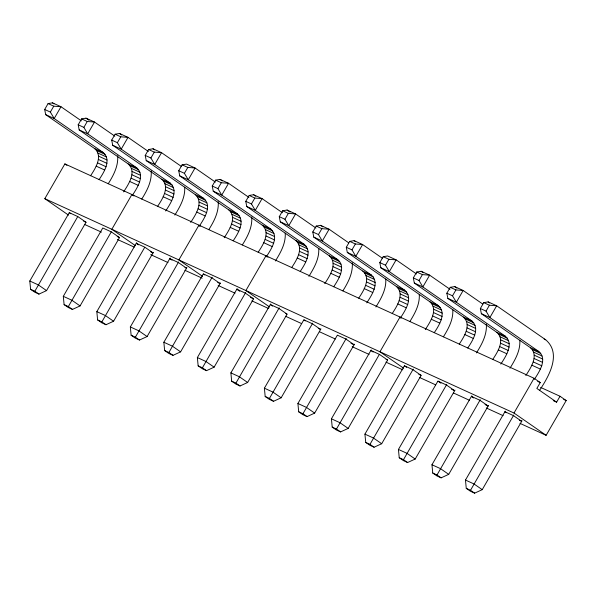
<?xml version="1.0" encoding="UTF-8"?>
<svg xmlns="http://www.w3.org/2000/svg" width="596" height="596" viewBox="0 0 596 596"><rect width="100%" height="100%" fill="white"/><g stroke="black" fill="none" stroke-linecap="round" stroke-linejoin="round"><path stroke-width="0.89" d="M90.562 175.76C95.367 168.497 103.294 156.241 94.697 148.62L45.683 114.633L44.678 109.478L48.082 103.585L52.485 102.847L60.993 106.736L81.354 120.854M99.078 179.649C103.875 172.386 111.81 160.13 103.212 152.509L54.191 118.522L45.683 114.633M117.68 155.712C118.47 165.979 113.531 175.328 108.241 183.754M123.618 191.875C128.408 184.41 137.058 171.857 128.207 163.93L79.194 129.943L78.195 124.787L81.592 118.895L85.995 118.157L94.511 122.046L114.872 136.171M132.595 194.959C137.393 187.695 145.32 175.44 136.722 167.826L87.709 133.832L79.194 129.943M151.19 171.022C151.987 181.288 147.041 190.645 141.759 199.064M157.642 206.298C162.44 199.057 170.292 186.831 161.725 179.247L112.704 145.253L111.705 140.097L115.11 134.212L119.513 133.474L128.021 137.363L148.382 151.481M165.695 210.984C170.486 203.541 179.061 191.025 170.24 183.136L121.219 149.142L112.704 145.253M184.678 187.166C185.378 197.447 180.022 206.656 174.851 215.104M190.698 222.405C195.488 214.962 204.055 202.446 195.235 194.557L146.221 160.57L145.223 155.414L148.62 149.522L153.023 148.784L161.538 152.673L181.139 166.269M199.206 226.294C204.003 218.851 212.571 206.335 203.75 198.446L154.736 164.459L146.221 160.57M218.218 201.642C219.008 211.885 214.098 221.22 208.823 229.616M224.208 237.715C229.006 230.272 237.573 217.756 228.752 209.867L179.731 175.88L178.733 170.724L182.138 164.831L186.541 164.094L195.048 167.983L215.409 182.1M233.185 240.806C237.983 233.565 245.835 221.347 237.26 213.755L188.247 179.769L179.731 175.88M251.735 216.951C252.525 227.195 247.616 236.53 242.341 244.926M258.18 252.227C262.985 244.993 270.837 232.768 262.262 225.176L213.249 191.189L212.25 186.034L215.648 180.141L220.051 179.403L228.566 183.292L248.927 197.418M266.278 256.839C271.076 249.419 279.576 236.932 270.778 229.065L221.757 195.078L213.249 191.189M285.223 233.103C285.916 243.362 280.589 252.548 275.434 260.974M291.697 267.544C296.495 260.303 304.347 248.078 295.78 240.493L246.759 206.499L245.761 201.344L249.165 195.458L253.561 194.721L262.076 198.61L282.437 212.727M300.213 271.433C305.01 264.192 312.863 251.966 304.288 244.382L255.274 210.388L246.759 206.499M318.733 248.413C319.434 258.694 314.077 267.902 308.907 276.35M324.753 283.651C329.543 276.209 338.111 263.693 329.29 255.803L280.276 221.809L279.278 216.661L282.675 210.768L287.078 210.03L295.586 213.919L315.954 228.037M333.723 286.743C338.521 279.502 346.373 267.276 337.805 259.692L288.784 225.705L280.276 221.809M352.273 262.888C353.063 273.132 348.153 282.467 342.879 290.863M358.725 298.164C363.523 290.923 371.375 278.704 362.808 271.113L313.787 237.126L312.788 231.971L316.193 226.078L320.588 225.34L329.104 229.229L348.712 242.825M366.778 302.85C371.569 295.407 380.136 282.891 371.315 275.002L322.302 241.015L313.787 237.126M385.761 279.04C386.461 289.321 381.105 298.522 375.934 306.97M392.235 313.474C397.033 306.24 404.893 294.014 396.318 286.423L347.304 252.436L346.298 247.28L349.703 241.387L354.106 240.65L362.614 244.539L382.222 258.135M400.333 318.085C405.131 310.665 413.631 298.179 404.833 290.312L355.812 256.325L347.304 252.436M419.271 294.35C419.942 304.273 414.987 313.265 409.944 321.43M425.291 329.581C430.081 322.138 438.656 309.629 429.835 301.74L380.814 267.746L379.816 262.59L383.213 256.705L387.616 255.967L396.131 259.856L416.492 273.974M434.26 332.68C439.058 325.438 446.918 313.213 438.343 305.629L389.33 271.634L380.814 267.746M452.789 309.659C453.452 319.612 448.475 328.612 443.424 336.8M459.263 344.101C464.06 336.859 471.913 324.634 463.345 317.05L414.324 283.055L413.326 277.907L416.731 272.014L421.134 271.277L429.642 275.166L450.002 289.284M467.778 347.99C472.576 340.748 480.428 328.523 471.861 320.939L422.84 286.944L414.324 283.055M486.329 324.135C487.155 334.706 481.866 344.242 476.472 352.906M492.78 359.41C497.578 352.169 505.43 339.951 496.855 332.359L447.842 298.373L446.844 293.217L450.241 287.324L454.644 286.587L463.159 290.475L482.767 304.072M500.826 364.096C505.624 356.654 514.192 344.138 505.371 336.248L456.357 302.261L447.842 298.373M519.816 340.286C520.517 350.567 515.16 359.768 509.99 368.216M525.828 375.517C530.626 368.075 539.194 355.559 530.373 347.669L481.352 313.682L480.354 308.527L483.758 302.634L488.161 301.896L496.669 305.785L545.69 339.78C562.132 353.786 548.588 376.761 539.432 390.574M534.388 379.332C539.179 371.911 547.679 359.425 538.881 351.558L489.867 317.571L481.352 313.682M38.963 294.104L34.844 291.243L77.771 216.549L86.01 222.263L46.548 290.61L38.963 294.104L34.702 292.159L30.59 289.298L29.8 281.007L69.263 212.66L77.771 216.549M72.474 309.413L68.354 306.56L111.288 231.866L119.52 237.58L80.065 305.919L72.474 309.413L68.22 307.469L64.1 304.616L63.31 296.324L102.773 227.977L111.288 231.866M153.366 252.324L113.575 321.237L105.991 324.723L101.871 321.87L144.664 247.415M186.876 267.634L147.093 336.546L139.501 340.033L135.381 337.18L178.636 261.92M220.393 282.944L180.603 351.856L173.011 355.35L168.899 352.489L212.154 277.237M253.442 299.058L214.12 367.166L206.529 370.66L202.409 367.806L245.664 292.547M286.952 314.368L247.631 382.483L240.039 385.97L235.919 383.116L279.181 307.856M320.931 328.88L281.148 397.793L273.557 401.279L269.437 398.426L312.691 323.166M354.441 344.19L314.658 413.103L307.067 416.597L302.947 413.736L346.209 338.476M387.497 360.304L348.168 428.412L340.584 431.906L336.464 429.053L379.257 354.59M421.007 375.614L381.686 443.729L374.094 447.216L369.974 444.363L413.229 369.103M454.986 390.127L415.196 459.039L407.612 462.526L403.492 459.672L446.747 384.413M488.497 405.436L448.713 474.349L441.122 477.843L437.002 474.982L480.257 399.722M522.014 420.746L482.224 489.659L474.639 493.153L470.52 490.292L513.774 415.04M50.355 112.07L53.759 106.177L60.993 106.736L54.191 118.522L50.355 112.07L44.678 109.478M83.872 127.38L87.269 121.487L94.511 122.046L87.709 133.832L83.872 127.38L78.195 124.787M68.525 215.111L44.812 198.669L64.882 163.907L534.068 378.266L540.252 382.55L536.847 388.443L556.619 402.158L560.024 396.265L566.2 400.549L546.13 435.311L519.995 423.369M117.382 142.697L120.787 136.804L128.021 137.363L121.219 149.142L117.382 142.697L111.705 140.097M150.892 158.007L154.297 152.114L161.538 152.673L154.736 164.459L150.892 158.007L145.223 155.414M105.991 324.723L101.73 322.779L97.61 319.925L96.828 311.634L136.611 242.721M184.41 173.317L187.814 167.424L195.048 167.983L188.247 179.769L184.41 173.317L178.733 170.724M139.501 340.033L135.247 338.088L131.127 335.235L130.338 326.943L170.128 258.031M217.92 188.627L221.325 182.734L228.566 183.292L221.757 195.078L217.92 188.627L212.25 186.034M173.011 355.35L168.757 353.406L164.638 350.545L163.855 342.253L203.176 274.145M251.438 203.936L254.835 198.051L262.076 198.61L255.274 210.388L251.438 203.936L245.761 201.344M206.529 370.66L202.275 368.715L198.155 365.862L197.365 357.563L237.156 288.658M284.948 219.254L288.352 213.361L295.586 213.919L288.784 225.705L284.948 219.254L279.278 216.661M240.039 385.97L235.785 384.025L231.665 381.172L230.883 372.88L270.666 303.967M318.465 234.563L321.862 228.67L329.104 229.229L322.302 241.015L318.465 234.563L312.788 231.971M273.557 401.279L269.303 399.335L265.183 396.482L264.393 388.19L303.714 320.082M351.975 249.873L355.38 243.98L362.614 244.539L355.812 256.325L351.975 249.873L346.298 247.28M307.067 416.597L302.813 414.652L298.693 411.791L297.911 403.499L337.232 335.392M385.493 265.183L388.89 259.297L396.131 259.856L389.33 271.634L385.493 265.183L379.816 262.59M340.584 431.906L336.323 429.962L332.21 427.108L331.421 418.809L371.204 349.904M419.003 280.5L422.408 274.607L429.642 275.166L422.84 286.944L419.003 280.5L413.326 277.907M374.094 447.216L369.84 445.272L365.72 442.418L364.931 434.126L404.259 366.011M452.52 295.81L455.918 289.917L463.159 290.475L456.357 302.261L452.52 295.81L446.844 293.217M407.612 462.526L403.35 460.581L399.231 457.728L398.448 449.436L437.769 381.328M486.031 311.119L489.435 305.226L496.669 305.785L489.867 317.571L486.031 311.119L480.354 308.527M441.122 477.843L436.868 475.899L432.748 473.038L431.958 464.746L471.749 395.833M474.639 493.153L470.378 491.208L466.258 488.348L465.476 480.056L505.259 411.151M44.812 198.669L513.998 413.028L534.068 378.266M48.082 103.585L53.759 106.177M81.592 118.895L87.269 121.487M115.11 134.212L120.787 136.804M148.62 149.522L154.297 152.114M182.138 164.831L187.814 167.424M215.648 180.141L221.325 182.734M249.165 195.458L254.835 198.051M282.675 210.768L288.352 213.361M316.193 226.078L321.862 228.67M349.703 241.387L355.38 243.98M383.213 256.705L388.89 259.297M416.731 272.014L422.408 274.607M450.241 287.324L455.918 289.917M483.758 302.634L489.435 305.226M544.141 339.072L545.69 339.78M94.697 148.62L103.212 152.509M128.207 163.93L136.722 167.826M161.725 179.247L170.24 183.136M195.235 194.557L203.75 198.446M228.752 209.867L237.26 213.755M262.262 225.176L270.778 229.065M295.78 240.493L304.288 244.382M329.29 255.803L337.805 259.692M362.808 271.113L371.315 275.002M396.318 286.423L404.833 290.312M429.835 301.74L438.343 305.629M463.345 317.05L471.861 320.939M496.855 332.359L505.371 336.248M530.373 347.669L538.881 351.558M96.597 150.505L105.112 154.394M130.114 165.815L138.622 169.704M163.624 181.124L172.14 185.013M197.134 196.434L205.65 200.323M230.652 211.751L239.167 215.64M264.162 227.061L272.677 230.95M297.68 242.371L306.188 246.26M331.19 257.681L339.705 261.57M364.707 272.998L373.215 276.887M398.217 288.308L406.733 292.196M431.735 303.617L440.243 307.506M465.245 318.927L473.76 322.816M498.763 334.237L507.27 338.133M532.273 349.554L540.788 353.443M97.908 153.06L106.416 156.949M131.418 168.37L139.933 172.259M164.928 183.68L173.443 187.569M198.446 198.99L206.961 202.878M231.956 214.307L240.471 218.196M265.473 229.616L273.981 233.505M298.983 244.926L307.499 248.815M332.501 260.236L341.009 264.125M366.011 275.546L374.526 279.442M399.529 290.863L408.037 294.752M433.039 306.173L441.554 310.062M466.556 321.482L475.064 325.371M500.066 336.792L508.582 340.681M533.576 352.109L542.092 355.998M98.526 156.115L107.042 160.004M132.044 171.424L140.559 175.313M165.554 186.734L174.069 190.623M199.071 202.044L207.579 205.933M232.582 217.361L241.097 221.25M266.099 232.671L274.607 236.56M299.609 247.981L308.125 251.87M333.127 263.29L341.635 267.179M366.637 278.608L375.152 282.497M400.154 293.917L408.662 297.806M433.665 309.227L442.18 313.116M467.175 324.537L475.69 328.426M500.692 339.854L509.2 343.743M534.202 355.164L542.718 359.053M98.429 159.46L106.945 163.349M131.947 174.77L140.455 178.658M165.457 190.087L173.972 193.976M198.967 205.397L207.482 209.285M232.485 220.706L240.993 224.595M265.995 236.016L274.51 239.905M299.512 251.333L308.02 255.222M333.022 266.643L341.538 270.532M366.54 281.953L375.048 285.842M400.05 297.262L408.565 301.151M433.568 312.58L442.076 316.469M467.078 327.889L475.593 331.778M500.588 343.199L509.103 347.088M534.105 358.509L542.621 362.398M97.61 162.872L106.125 166.761M131.127 178.182L139.635 182.078M164.638 193.499L173.153 197.388M198.155 208.809L206.663 212.697M231.665 224.118L240.181 228.007M265.183 239.428L273.691 243.317M298.693 254.745L307.208 258.634M332.203 270.055L340.718 273.944M365.72 285.365L374.236 289.254M399.231 300.675L407.746 304.563M432.748 315.992L441.256 319.881M466.258 331.301L474.774 335.19M499.776 346.611L508.284 350.5M533.286 361.921L541.801 365.81M96.135 166.12L104.643 170.009M129.645 181.43L138.16 185.319M163.162 196.74L171.67 200.629M196.673 212.049L205.188 215.938M230.183 227.367L238.698 231.255M263.7 242.676L272.208 246.565M297.21 257.986L305.726 261.875M330.728 273.296L339.236 277.185M364.238 288.613L372.753 292.502M397.755 303.923L406.263 307.812M431.266 319.233L439.781 323.121M464.783 334.542L473.291 338.431M498.293 349.859L506.809 353.748M531.803 365.169L540.319 369.058M537.719 381.395L540.252 382.55M540.632 387.407L560.024 396.265M563.667 399.394L566.2 400.549M553.244 400.616L556.619 402.158M337.366 335.153L345.881 339.042L354.121 344.756L351.022 343.341M83.686 221.205L86.01 222.263M117.203 236.515L119.52 237.58M150.714 251.825L153.038 252.89L144.798 247.176L136.283 243.287L138.533 244.844M185.006 267.492L186.548 268.2L178.308 262.486L169.8 258.597L172.043 260.154M217.741 282.452L220.066 283.51L211.826 277.796L203.31 273.907L204.808 274.95M250.484 297.411L253.576 298.82L245.336 293.113L236.828 289.224L239.823 291.295M285.544 313.429L287.093 314.137L278.853 308.423L270.338 304.534L272.588 306.091M318.279 328.389L320.603 329.446L312.364 323.732L303.856 319.843L305.353 320.886M386.081 359.366L387.631 360.066L379.391 354.359L370.883 350.47L373.126 352.027M418.824 374.318L421.141 375.383L412.909 369.669L404.393 365.78L406.643 367.337M451.559 389.277L454.659 390.693L446.419 384.979L437.904 381.09L440.906 383.168M485.077 404.587L488.169 406.003L479.936 400.288L471.421 396.4L473.664 397.957M519.362 420.255L521.686 421.312L513.447 415.606L504.931 411.717L506.429 412.752M84.528 224.416L101.394 232.12M117.412 239.436L134.271 247.139M150.714 254.656L167.998 262.553M184.857 270.256L202.141 278.153M218.166 285.469L235.025 293.172M251.885 300.876L268.751 308.579M285.611 316.282L301.628 323.606M319.337 331.689L335.354 339.012M352.214 346.716L369.08 354.419M385.94 362.122L402.799 369.825M419.666 377.529L435.683 384.852M453.392 392.935L469.41 400.259M486.269 407.962L503.128 415.665M29.8 281.007L38.315 284.895L46.548 290.61M63.31 296.324L71.825 300.213L80.065 305.919M96.828 311.634L105.343 315.522L113.575 321.237M130.338 326.943L138.853 330.832L147.093 336.546M163.855 342.253L172.363 346.142L180.603 351.856M197.365 357.563L205.881 361.459L214.12 367.166M230.883 372.88L239.391 376.769L247.631 382.483M264.393 388.19L272.908 392.079L281.148 397.793M297.911 403.499L306.418 407.388L314.658 413.103M331.421 418.809L339.936 422.698L348.168 428.412M364.931 434.126L373.446 438.015L381.686 443.729M398.448 449.436L406.964 453.325L415.196 459.039M431.958 464.746L440.474 468.635L448.713 474.349M465.476 480.056L473.984 483.945L482.224 489.659M30.59 289.298L34.844 291.243M64.1 304.616L68.354 306.56M97.61 319.925L101.871 321.87M131.127 335.235L135.381 337.18M164.638 350.545L168.899 352.489M198.155 365.862L202.409 367.806M231.665 381.172L235.919 383.116M265.183 396.482L269.437 398.426M298.693 411.791L302.947 413.736M332.21 427.108L336.464 429.053M365.72 442.418L369.974 444.363M399.231 457.728L403.492 459.672M432.748 473.038L437.002 474.982M466.258 488.348L470.52 490.292M488.161 301.896L489.666 302.947M454.644 286.587L456.908 288.159M421.134 271.277L423.391 272.841M354.106 240.65L355.611 241.7M320.588 225.34L322.853 226.912M287.078 210.03L290.096 212.124M253.561 194.721L255.826 196.285M220.051 179.403L222.315 180.975M401.391 317.973L400.02 317.02L379.95 351.782L403.663 368.231M153.023 148.784L154.535 149.827M119.513 133.474L121.77 135.039M513.998 413.028L546.13 435.311M85.995 118.157L89.013 120.25M52.485 102.847L53.99 103.898M268.021 257.204L265.965 255.773L245.895 290.535L269.608 306.985M200.308 226.107L198.937 225.154L178.867 259.916L202.58 276.358M133.966 195.957L131.91 194.527L111.839 229.289L135.553 245.738M64.882 163.907L66.946 165.338M69.263 212.66L70.76 213.703"/></g></svg>
